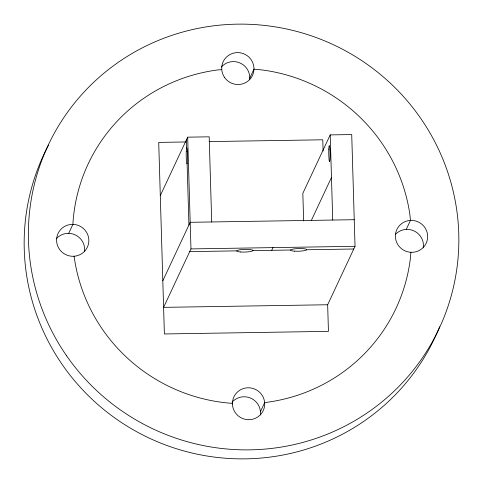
<?xml version="1.0" encoding="UTF-8"?>
<svg xmlns="http://www.w3.org/2000/svg" width="483" height="483" viewBox="0 0 483 483"><rect width="100%" height="100%" fill="white"/><g stroke="black" fill="none" stroke-linecap="round" stroke-linejoin="round"><path stroke-width="0.72" d="M410.9 252.295L410.399 258.236A170.022 167.118 25.1 0 1 266.23 402.381L264.654 402.647L260.44 411.637M68.695 233.361L72.903 224.372L72.969 222.784A170.022 167.118 25.1 0 1 217.96 69.908L221.751 69.649M160.296 195.609L187.676 137.166L209.187 136.822L211.705 221.963M249.765 78.125L253.98 69.135L262.203 69.963A170.022 167.118 25.1 0 1 409.868 214.47L410.459 220.411A16.193 15.915 25.1 0 1 426.006 243.595A16.193 15.915 25.1 0 1 398.107 245.056A16.193 15.915 25.1 0 1 410.459 220.411L406.251 229.401M162.813 280.75L190.193 222.307L354.244 219.705M187.676 137.166L190.978 248.914L163.604 307.357L327.655 304.755L355.029 246.312L351.721 134.564L330.209 134.902L302.835 193.345L303.65 220.979M271.742 250.309L273.004 247.61M311.414 220.284L331.471 177.472M185.816 141.966L158.72 142.394L164.389 333.964L328.44 331.356L327.655 304.755M209.139 141.591L322.771 139.792L323.103 151.034M190.978 248.914L355.029 246.312M189.716 251.613L236.779 250.864M252.917 250.611L290.567 250.013M306.705 249.753L353.767 249.005M232.426 403.341L230.826 403.257A170.022 167.118 25.1 0 1 74.322 257.825L74.032 256.256M330.209 134.902L332.727 220.043M186.408 139.865L186.643 147.846M187.12 163.809L188.931 225.006M438.504 329.454A215.901 212.212 25.1 0 1 148.692 437.852A215.901 212.212 25.1 0 1 48.517 145.135M439.627 326.707A215.901 212.212 25.1 0 1 438.787 328.766M56.197 238.825A16.193 15.915 25.1 0 1 68.031 233.355L68.876 233.361A16.193 15.915 25.1 0 1 84.519 251.565M221.323 67.059A16.193 15.915 25.1 0 1 249.639 79.792M395.746 234.056A16.193 15.915 25.1 0 1 423.289 247.833M232.045 402.236A16.193 15.915 25.1 0 1 260.361 414.975M73.09 224.372L72.245 224.366A16.193 15.915 25.1 0 0 58.835 248.292A16.193 15.915 25.1 0 0 86.65 248.57A16.193 15.915 25.1 0 0 73.09 224.372M232.426 403.993L232.426 403.16A16.193 15.915 25.1 0 1 256.714 390.065A16.193 15.915 25.1 0 1 256.799 417.578A16.193 15.915 25.1 0 1 232.426 403.993M66.6 355.796A215.901 212.212 25.1 0 0 438.166 330.595A215.901 212.212 25.1 0 0 226.056 24.621A215.901 212.212 25.1 0 0 66.6 355.796M224.565 77.467A16.193 15.915 25.1 0 0 252.428 75.577A16.193 15.915 25.1 0 0 236.525 52.629A16.193 15.915 25.1 0 0 224.565 77.467M294.407 251.142A8.096 1.334 -1.7 0 0 306.723 249.681A8.096 1.334 -1.7 0 0 294.769 248.823A8.096 1.334 -1.7 0 0 294.407 251.142M328.79 149.223A8.096 0.664 89.1 0 0 329.515 161.654A8.096 0.664 89.1 0 0 329.943 149.815A8.096 0.664 89.1 0 0 328.79 149.223M186.257 151.487A8.096 0.664 89.1 0 0 186.981 163.912A8.096 0.664 89.1 0 0 187.41 152.079A8.096 0.664 89.1 0 0 186.257 151.487M240.625 251.993A8.096 1.334 -1.7 0 0 252.935 250.538A8.096 1.334 -1.7 0 0 240.981 249.675A8.096 1.334 -1.7 0 0 240.625 251.993"/></g></svg>
